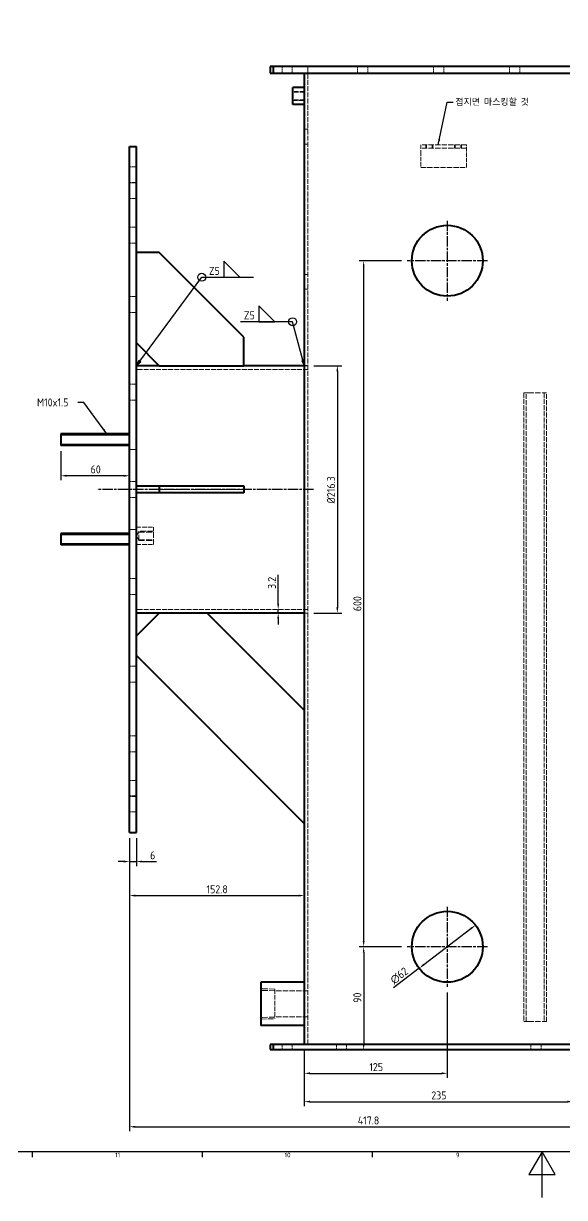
# Model space of a CAD drawing. Header units: millimetres. Extents: x 0 to 2378, y 0 to 1682.
# Drawn here: x 736 to 1209, y 0 to 1027 of the extents above; entities that cross this region are included whole.
import ezdxf

# ---------------------------------------------------------------- set-up
doc = ezdxf.new("R2010")
doc.units = ezdxf.units.MM
doc.header["$LTSCALE"] = 2
doc.linetypes.add('CHAIN', pattern=[0.3543, 0.2362, -0.0295, 0.0591, -0.0295])
doc.linetypes.add('DASHED', pattern=[0.2067, 0.1654, -0.0413])
doc.layers.get('0').update_dxf_attribs({"color": 3, "lineweight": 25})
for name, color, linetype, lineweight in [('가려진 것(ISO)', 2, 'DASHED', 18), ('가시적인 것(ISO)', 3, 'Continuous', 40), ('가시적인 좁은 것(ISO)', 3, 'Continuous', 35), ('경계(ISO)', 7, 'Continuous', 25), ('기호(ISO)', 5, 'Continuous', 25), ('중심 표식(ISO)', 1, 'Continuous', 25), ('중심선(ISO)', 1, 'Continuous', 25), ('치수(ISO)', 2, 'Continuous', 25)]:
    doc.layers.add(name, color=color, linetype=linetype, lineweight=lineweight)
doc.styles.add('문자 텍스트_PSTEK_POSCO', font='isocp.shx')
doc.styles.add('치수 텍스트_PSTEK_POSCO', font='isocp.shx')
doc.dimstyles.new('치수_PSTEK_POSCO', dxfattribs={"dimscale": 2, "dimtxt": 3.5, "dimasz": 2.5, "dimexe": 2, "dimexo": 2.5, "dimgap": 1, "dimtad": 1, "dimrnd": 1e-08, "dimdsep": 46, "dimtxsty": '치수 텍스트_PSTEK_POSCO', "dimcen": 0.09, "dimdle": 10, "dimclrd": 7, "dimclre": 7, "dimclrt": 2, "dimadec": 1, "dimazin": 2, "dimtfac": 1, "dimtmove": 0, "dimatfit": 3, "dimfxl": 0, "dimtolj": 1, "dimlwd": -1, "dimlwe": -1, "dimarcsym": 0})
doc.dimstyles.new('치수_PSTEK_POSCO$7', dxfattribs={"dimscale": 2, "dimtxt": 3.5, "dimasz": 2.5, "dimexe": 2, "dimexo": 2.5, "dimgap": 1, "dimtad": 1, "dimrnd": 1e-08, "dimdsep": 46, "dimtxsty": '치수 텍스트_PSTEK_POSCO', "dimcen": 0.09, "dimdle": 10, "dimclrd": 7, "dimclre": 7, "dimclrt": 2, "dimadec": 1, "dimazin": 2, "dimtfac": 1, "dimtmove": 0, "dimatfit": 3, "dimfxl": 0, "dimtolj": 1, "dimlwd": -1, "dimlwe": -1, "dimarcsym": 0})

# ---------------------------------------------------------------- blocks, each defined once
blk = doc.blocks.new('경계 Default Border')
at = {"layer": '경계(ISO)'}
for p, q in [((371.56, 20), (371.56, 17.6)), ((445.88, 20), (445.88, 17.6)), ((520.19, 20), (520.19, 17.6))]:
    blk.add_line(p, q, dxfattribs=at)
at = {"layer": '경계(ISO)', "flags": 128}
for points in [[(20, 20), (20, 821), (1169, 821), (1169, 20), (20, 20)], [(594.5, 0), (594.5, 20), (588.73, 10), (600.27, 10), (594.5, 20)]]:
    blk.add_lwpolyline(points, dxfattribs=at)
at = {"layer": '경계(ISO)', "color": 2, "char_height": 2, "attachment_point": 7, "style": '문자 텍스트_PSTEK_POSCO'}
for s, insert in [('11', (407.82, 17.6)), ('10', (481.91, 17.58)), ('9', (556.77, 17.58))]:
    blk.add_mtext(s, dxfattribs=dict(at, insert=insert))
blk = doc.blocks.new('*D48')
at = {"layer": 'Defpoints', "color": 0, "transparency": 16777216}
for p in [(1130.7, 238.2), (1081.5, 200.5)]:
    blk.add_point(p, dxfattribs=at)
at = {"layer": '치수(ISO)', "color": 7, "transparency": 16777216}
for p, q in [((1126.8, 235.1), (1085.5, 203.5)), ((1081.5, 200.5), (1059.2, 183.4))]:
    blk.add_line(p, q, dxfattribs=at)
for points in [[(1126.2, 235.8), (1127.3, 234.5), (1130.7, 238.2)], [(1085, 204.2), (1086, 202.9), (1081.5, 200.5)]]:
    blk.add_solid(points, dxfattribs=at)
at = {"layer": '치수(ISO)', "color": 2, "transparency": 16777216, "insert": (1057.5, 189), "char_height": 7, "attachment_point": 4, "rotation": 37.459, "style": '치수 텍스트_PSTEK_POSCO'}
blk.add_mtext('\\A1;∅62', dxfattribs=at)
blk = doc.blocks.new('*D77')
at = {"layer": 'Defpoints', "color": 0, "transparency": 16777216}
for p in [(1033, 819.3), (1071.1, 819.3), (1071.1, 219.3)]:
    blk.add_point(p, dxfattribs=at)
at = {"layer": '치수(ISO)', "color": 7, "transparency": 16777216}
for p, q in [((1066.1, 819.3), (1029, 819.3)), ((1033, 224.3), (1033, 814.3)), ((1066.1, 219.3), (1029, 219.3))]:
    blk.add_line(p, q, dxfattribs=at)
for points in [[(1032.2, 814.3), (1033.8, 814.3), (1033, 819.3)], [(1032.2, 224.3), (1033.8, 224.3), (1033, 219.3)]]:
    blk.add_solid(points, dxfattribs=at)
at = {"layer": '치수(ISO)', "color": 2, "transparency": 16777216, "insert": (1027.5, 512.8), "char_height": 7, "attachment_point": 4, "rotation": 90, "style": '치수 텍스트_PSTEK_POSCO'}
blk.add_mtext('\\A1;600', dxfattribs=at)
blk = doc.blocks.new('*D78')
at = {"layer": 'Defpoints', "color": 0, "transparency": 16777216}
for p in [(1071.1, 219.3), (954.1, 129.3), (1033, 129.3)]:
    blk.add_point(p, dxfattribs=at)
at = {"layer": '치수(ISO)', "color": 7, "transparency": 16777216}
for p, q in [((1066.1, 219.3), (1029, 219.3)), ((1033, 214.3), (1033, 134.3))]:
    blk.add_line(p, q, dxfattribs=at)
for points in [[(1032.2, 214.3), (1033.8, 214.3), (1033, 219.3)], [(1032.2, 134.3), (1033.8, 134.3), (1033, 129.3)]]:
    blk.add_solid(points, dxfattribs=at)
at = {"layer": '치수(ISO)', "color": 2, "transparency": 16777216, "insert": (1027.5, 170.3), "char_height": 7, "attachment_point": 4, "rotation": 90, "style": '치수 텍스트_PSTEK_POSCO'}
blk.add_mtext('\\A1;90', dxfattribs=at)
blk = doc.blocks.new('*D83')
at = {"layer": 'Defpoints', "color": 0, "transparency": 16777216}
for p in [(768.3, 657.8), (828.3, 657.8), (768.3, 631.3)]:
    blk.add_point(p, dxfattribs=at)
at = {"layer": '치수(ISO)', "color": 7, "transparency": 16777216}
for p, q in [((768.3, 652.8), (768.3, 627.3)), ((828.3, 652.8), (828.3, 627.3)), ((823.3, 631.3), (773.3, 631.3))]:
    blk.add_line(p, q, dxfattribs=at)
for points in [[(773.3, 632.1), (773.3, 630.4), (768.3, 631.3)], [(823.3, 632.1), (823.3, 630.4), (828.3, 631.3)]]:
    blk.add_solid(points, dxfattribs=at)
at = {"layer": '치수(ISO)', "color": 2, "transparency": 16777216, "insert": (794.3, 636.8), "char_height": 7, "attachment_point": 4, "style": '치수 텍스트_PSTEK_POSCO'}
blk.add_mtext('\\A1;60', dxfattribs=at)
blk = doc.blocks.new('*D85')
at = {"layer": 'Defpoints', "color": 0, "transparency": 16777216}
for p in [(828.3, 319.3), (981.1, 264.1), (981.1, 264.1)]:
    blk.add_point(p, dxfattribs=at)
at = {"layer": '치수(ISO)', "color": 7, "transparency": 16777216}
for p, q in [((828.3, 314.3), (828.3, 260.1)), ((833.3, 264.1), (976.1, 264.1))]:
    blk.add_line(p, q, dxfattribs=at)
for points in [[(833.3, 264.9), (833.3, 263.2), (828.3, 264.1)], [(976.1, 264.9), (976.1, 263.2), (981.1, 264.1)]]:
    blk.add_solid(points, dxfattribs=at)
at = {"layer": '치수(ISO)', "color": 2, "transparency": 16777216, "insert": (895.6, 269.6), "char_height": 7, "attachment_point": 4, "style": '치수 텍스트_PSTEK_POSCO'}
blk.add_mtext('\\A1;152.8', dxfattribs=at)
blk = doc.blocks.new('*D86')
at = {"layer": 'Defpoints', "color": 0, "transparency": 16777216}
for p in [(828.3, 319.3), (834.3, 319.3), (834.3, 293.8)]:
    blk.add_point(p, dxfattribs=at)
at = {"layer": '치수(ISO)', "color": 7, "transparency": 16777216}
for p, q in [((828.3, 314.3), (828.3, 289.8)), ((834.3, 314.3), (834.3, 289.8)), ((823.3, 293.8), (818.3, 293.8)), ((828.3, 293.8), (834.3, 293.8)), ((839.3, 293.8), (851.9, 293.8))]:
    blk.add_line(p, q, dxfattribs=at)
for points in [[(823.3, 294.7), (823.3, 293), (828.3, 293.8)], [(839.3, 294.7), (839.3, 293), (834.3, 293.8)]]:
    blk.add_solid(points, dxfattribs=at)
at = {"layer": '치수(ISO)', "color": 2, "transparency": 16777216, "insert": (846.3, 299.3), "char_height": 7, "attachment_point": 4, "style": '치수 텍스트_PSTEK_POSCO'}
blk.add_mtext('\\A1;6', dxfattribs=at)
blk = doc.blocks.new('*D100')
at = {"layer": 'Defpoints', "color": 0, "transparency": 16777216}
for p in [(984.3, 727.5), (984.3, 511.2), (1010, 511.2)]:
    blk.add_point(p, dxfattribs=at)
at = {"layer": '치수(ISO)', "color": 7, "transparency": 16777216}
for p, q in [((989.3, 727.5), (1014, 727.5)), ((1010, 722.5), (1010, 516.2)), ((989.3, 511.2), (1014, 511.2))]:
    blk.add_line(p, q, dxfattribs=at)
for points in [[(1009.1, 722.5), (1010.8, 722.5), (1010, 727.5)], [(1009.1, 516.2), (1010.8, 516.2), (1010, 511.2)]]:
    blk.add_solid(points, dxfattribs=at)
at = {"layer": '치수(ISO)', "color": 2, "transparency": 16777216, "insert": (1004.5, 607.1), "char_height": 7, "attachment_point": 4, "rotation": 90, "style": '치수 텍스트_PSTEK_POSCO'}
blk.add_mtext('\\A1;Ø216.3', dxfattribs=at)
blk = doc.blocks.new('*D101')
at = {"layer": 'Defpoints', "color": 0, "transparency": 16777216}
for p in [(958.3, 514.4), (958.3, 514.4), (958.3, 511.2)]:
    blk.add_point(p, dxfattribs=at)
at = {"layer": '치수(ISO)', "color": 7, "transparency": 16777216}
for p, q in [((958.3, 519.4), (958.3, 544.5)), ((958.3, 511.2), (958.3, 514.4)), ((958.3, 506.2), (958.3, 501.2))]:
    blk.add_line(p, q, dxfattribs=at)
for points in [[(957.4, 519.4), (959.1, 519.4), (958.3, 514.4)], [(957.4, 506.2), (959.1, 506.2), (958.3, 511.2)]]:
    blk.add_solid(points, dxfattribs=at)
at = {"layer": '치수(ISO)', "color": 2, "transparency": 16777216, "insert": (952.8, 532.3), "char_height": 7, "attachment_point": 4, "rotation": 90, "style": '치수 텍스트_PSTEK_POSCO'}
blk.add_mtext('\\A1;3.2', dxfattribs=at)
blk = doc.blocks.new('*D118')
at = {"layer": 'Defpoints', "color": 0, "transparency": 16777216}
for p in [(1106.1, 184.3), (981.1, 133.8), (1106.1, 108.6)]:
    blk.add_point(p, dxfattribs=at)
at = {"layer": '치수(ISO)', "color": 7, "transparency": 16777216}
for p, q in [((1106.1, 179.3), (1106.1, 104.6)), ((981.1, 128.8), (981.1, 104.6)), ((986.1, 108.6), (1101.1, 108.6))]:
    blk.add_line(p, q, dxfattribs=at)
for points in [[(986.1, 109.5), (986.1, 107.8), (981.1, 108.6)], [(1101.1, 109.5), (1101.1, 107.8), (1106.1, 108.6)]]:
    blk.add_solid(points, dxfattribs=at)
at = {"layer": '치수(ISO)', "color": 2, "transparency": 16777216, "insert": (1037.9, 114.1), "char_height": 7, "attachment_point": 4, "style": '치수 텍스트_PSTEK_POSCO'}
blk.add_mtext('\\A1;125', dxfattribs=at)
blk = doc.blocks.new('*D119')
at = {"layer": 'Defpoints', "color": 0, "transparency": 16777216}
for p in [(981.1, 133.8), (1216.1, 133.8), (1216.1, 83.8)]:
    blk.add_point(p, dxfattribs=at)
at = {"layer": '치수(ISO)', "color": 7, "transparency": 16777216}
for p, q in [((981.1, 128.8), (981.1, 79.8)), ((1216.1, 128.8), (1216.1, 79.8)), ((986.1, 83.8), (1211.1, 83.8))]:
    blk.add_line(p, q, dxfattribs=at)
for points in [[(986.1, 84.7), (986.1, 83), (981.1, 83.8)], [(1211.1, 84.7), (1211.1, 83), (1216.1, 83.8)]]:
    blk.add_solid(points, dxfattribs=at)
at = {"layer": '치수(ISO)', "color": 2, "transparency": 16777216, "insert": (1092.1, 89.3), "char_height": 7, "attachment_point": 4, "style": '치수 텍스트_PSTEK_POSCO'}
blk.add_mtext('\\A1;235', dxfattribs=at)
blk = doc.blocks.new('용접 기호 식별자5')
at = {"layer": '기호(ISO)'}
for p, q in [((477.67, 382.98), (470.67, 389.98)), ((470.67, 389.98), (470.67, 382.98)), ((470.67, 382.98), (477.67, 382.98))]:
    blk.add_line(p, q, dxfattribs=at)
at = {"layer": '기호(ISO)', "color": 7}
for p, q in [((485.42, 382.98), (462.73, 382.98)), ((489.91, 366.21), (485.42, 382.98)), ((490.39, 366.34), (489.43, 366.08)), ((489.43, 366.08), (490.56, 363.79)), ((489.91, 366.21), (490.56, 363.79)), ((490.56, 363.79), (490.39, 366.34))]:
    blk.add_line(p, q, dxfattribs=at)
at = {"layer": '기호(ISO)', "color": 7, "flags": 128}
blk.add_lwpolyline([(489.43, 366.08), (490.56, 363.79), (490.39, 366.34), (489.43, 366.08)], dxfattribs=at)
at = {"layer": '기호(ISO)'}
blk.add_circle((485.42, 382.98), 1.75, dxfattribs=at)
at = {"layer": '기호(ISO)', "color": 7}
blk.add_solid([(489.43, 366.08), (490.56, 363.79), (490.39, 366.34), (489.43, 366.08)], dxfattribs=at)
at = {"layer": '기호(ISO)', "color": 7, "insert": (464.13, 384.03), "char_height": 3.5, "attachment_point": 7, "style": '치수 텍스트_PSTEK_POSCO'}
blk.add_mtext('Z5', dxfattribs=at)
blk = doc.blocks.new('용접 기호 식별자6')
at = {"layer": '기호(ISO)'}
for p, q in [((462.39, 402.42), (455.39, 409.42)), ((455.39, 409.42), (455.39, 402.42)), ((455.39, 402.42), (462.39, 402.42))]:
    blk.add_line(p, q, dxfattribs=at)
at = {"layer": '기호(ISO)', "color": 7}
for p, q in [((418.64, 365.75), (445.7, 402.42)), ((445.7, 402.42), (468.39, 402.42)), ((418.24, 366.05), (417.16, 363.74)), ((418.64, 365.75), (417.16, 363.74)), ((417.16, 363.74), (419.05, 365.46)), ((419.05, 365.46), (418.24, 366.05))]:
    blk.add_line(p, q, dxfattribs=at)
at = {"layer": '기호(ISO)', "color": 7, "flags": 128}
blk.add_lwpolyline([(418.24, 366.05), (417.16, 363.74), (419.05, 365.46), (418.24, 366.05)], dxfattribs=at)
at = {"layer": '기호(ISO)'}
blk.add_circle((445.7, 402.42), 1.75, dxfattribs=at)
at = {"layer": '기호(ISO)', "color": 7}
blk.add_solid([(418.24, 366.05), (417.16, 363.74), (419.05, 365.46), (418.24, 366.05)], dxfattribs=at)
at = {"layer": '기호(ISO)', "color": 7, "insert": (448.85, 403.47), "char_height": 3.5, "attachment_point": 7, "style": '치수 텍스트_PSTEK_POSCO'}
blk.add_mtext('Z5', dxfattribs=at)
blk = doc.blocks.new('*D123')
at = {"layer": 'Defpoints', "color": 0, "transparency": 16777216}
for p in [(828.3, 319.3), (1246.1, 129.3), (1246.1, 61.9)]:
    blk.add_point(p, dxfattribs=at)
at = {"layer": '치수(ISO)', "color": 7, "transparency": 16777216}
for p, q in [((828.3, 314.3), (828.3, 57.9)), ((1246.1, 124.3), (1246.1, 57.9)), ((833.3, 61.9), (1241.1, 61.9))]:
    blk.add_line(p, q, dxfattribs=at)
for points in [[(833.3, 62.7), (833.3, 61), (828.3, 61.9)], [(1241.1, 62.7), (1241.1, 61), (1246.1, 61.9)]]:
    blk.add_solid(points, dxfattribs=at)
at = {"layer": '치수(ISO)', "color": 2, "transparency": 16777216, "insert": (1027.8, 67.4), "char_height": 7, "attachment_point": 4, "style": '치수 텍스트_PSTEK_POSCO'}
blk.add_mtext('\\A1;417.8', dxfattribs=at)

msp = doc.modelspace()

# ---------------------------------------------------------------- linework, layer by layer
at = {"layer": '가려진 것(ISO)', "ltscale": 5.71399}
for p, q in [((961.6176, 983.3354), (961.6176, 989.3354)), ((970.6176, 983.3354), (970.6176, 989.3354)), ((1027.6176, 983.3354), (1027.6176, 989.3354)), ((1036.6176, 983.3354), (1036.6176, 989.3354)), ((1094.1176, 983.3354), (1094.1176, 989.3354)), ((1103.1176, 983.3354), (1103.1176, 989.3354)), ((1160.6176, 983.3354), (1160.6176, 989.3354)), ((1169.6176, 983.3354), (1169.6176, 989.3354)), ((834.3176, 901.3354), (828.3176, 901.3354)), ((834.3176, 887.8759), (828.3176, 887.8759)), ((834.3176, 887.3354), (828.3176, 887.3354)), ((834.3176, 873.8759), (828.3176, 873.8759)), ((834.3176, 848.815), (828.3176, 848.815)), ((834.3176, 834.815), (828.3176, 834.815)), ((834.3176, 787.9763), (828.3176, 787.9763)), ((834.3176, 773.9763), (828.3176, 773.9763)), ((834.3176, 711.315), (828.3176, 711.315)), ((834.3176, 697.315), (828.3176, 697.315)), ((828.3176, 654.3354), (834.3176, 654.3354)), ((834.3176, 626.3354), (828.3176, 626.3354)), ((834.3176, 612.3354), (828.3176, 612.3354)), ((828.3176, 584.3354), (834.3176, 584.3354)), ((834.3176, 541.3557), (828.3176, 541.3557)), ((834.3176, 527.3557), (828.3176, 527.3557)), ((834.3176, 464.6944), (828.3176, 464.6944)), ((834.3176, 450.6944), (828.3176, 450.6944)), ((834.3176, 403.8557), (828.3176, 403.8557)), ((834.3176, 389.8557), (828.3176, 389.8557)), ((834.3176, 364.7948), (828.3176, 364.7948)), ((834.3176, 351.3354), (828.3176, 351.3354)), ((834.3176, 350.7948), (828.3176, 350.7948)), ((834.3176, 337.3354), (828.3176, 337.3354))]:
    msp.add_line(p, q, dxfattribs=at)
at = {"layer": '가려진 것(ISO)', "ltscale": 13.097622}
msp.add_line((984.3176, 133.8354), (984.3176, 989.3354), dxfattribs=at)
at = {"layer": '가려진 것(ISO)', "ltscale": 12.094824}
for p, q in [((981.1176, 967.3354), (971.1176, 967.3354)), ((981.1176, 966.6589), (971.1176, 966.6589)), ((981.1176, 960.0119), (971.1176, 960.0119)), ((971.1176, 959.3354), (981.1176, 959.3354)), ((834.3176, 586.1878), (849.3176, 586.1878)), ((834.3176, 571.1878), (849.3176, 571.1878))]:
    msp.add_line(p, q, dxfattribs=at)
at = {"layer": '가려진 것(ISO)', "ltscale": 3.047415}
for p, q in [((984.3176, 934.3354), (981.1176, 934.3354)), ((984.3176, 921.3354), (981.1176, 921.3354)), ((984.3176, 807.3354), (981.1176, 807.3354)), ((984.3176, 794.3354), (981.1176, 794.3354)), ((981.1176, 727.5854), (984.3176, 727.5854)), ((984.3176, 727.4854), (981.1176, 727.4854)), ((984.3176, 511.1854), (981.1176, 511.1854)), ((981.1176, 511.0854), (984.3176, 511.0854))]:
    msp.add_line(p, q, dxfattribs=at)
at = {"layer": '가려진 것(ISO)', "ltscale": 13.822656}
for p, q in [((1122.9176, 920.8354), (1082.9176, 920.8354)), ((1122.9176, 917.8354), (1082.9176, 917.8354)), ((1082.9176, 900.8354), (1122.9176, 900.8354))]:
    msp.add_line(p, q, dxfattribs=at)
at = {"layer": '가려진 것(ISO)', "ltscale": 11.399102}
for p, q in [((1082.9176, 920.8354), (1082.9176, 914.8354)), ((1122.9176, 914.8354), (1122.9176, 920.8354))]:
    msp.add_line(p, q, dxfattribs=at)
at = {"layer": '가려진 것(ISO)', "ltscale": 11.288502}
for p, q in [((1082.9176, 914.8354), (1082.9176, 900.8354)), ((1122.9176, 900.8354), (1122.9176, 914.8354))]:
    msp.add_line(p, q, dxfattribs=at)
at = {"layer": '가려진 것(ISO)', "ltscale": 2.856945}
for p, q in [((1087.4176, 920.8354), (1087.4176, 917.8354)), ((1087.9176, 920.8354), (1087.9176, 917.8354)), ((1087.9591, 917.8354), (1087.9591, 920.8354)), ((1092.8761, 917.8354), (1092.8761, 920.8354)), ((1093.4176, 917.8354), (1093.4176, 920.8354)), ((1112.4176, 920.8354), (1112.4176, 917.8354)), ((1112.9591, 917.8354), (1112.9591, 920.8354)), ((1117.8761, 917.8354), (1117.8761, 920.8354)), ((1117.9176, 917.8354), (1117.9176, 920.8354)), ((1118.4176, 917.8354), (1118.4176, 920.8354))]:
    msp.add_line(p, q, dxfattribs=at)
at = {"layer": '가려진 것(ISO)', "ltscale": 12.958739}
for p, q in [((984.3176, 724.2854), (834.3176, 724.2854)), ((984.3176, 514.3854), (834.3176, 514.3854))]:
    msp.add_line(p, q, dxfattribs=at)
at = {"layer": '가려진 것(ISO)', "ltscale": 13.043437}
for p, q in [((1172.9176, 703.8354), (1172.9176, 153.8354)), ((1174.9176, 153.8354), (1174.9176, 703.8354)), ((1190.9176, 703.8354), (1190.9176, 153.8354)), ((1192.9176, 153.8354), (1192.9176, 703.8354))]:
    msp.add_line(p, q, dxfattribs=at)
at = {"layer": '가려진 것(ISO)', "ltscale": 1.904597}
for p, q in [((1174.9176, 703.8354), (1172.9176, 703.8354)), ((1192.9176, 703.8354), (1190.9176, 703.8354)), ((1172.9176, 153.8354), (1174.9176, 153.8354)), ((1190.9176, 153.8354), (1192.9176, 153.8354))]:
    msp.add_line(p, q, dxfattribs=at)
at = {"layer": '가려진 것(ISO)', "ltscale": 2.991791}
for p, q in [((1174.9176, 703.8354), (1176.9176, 703.8354)), ((1188.9176, 703.8354), (1190.9176, 703.8354)), ((1174.9176, 153.8354), (1176.9176, 153.8354)), ((1188.9176, 153.8354), (1190.9176, 153.8354))]:
    msp.add_line(p, q, dxfattribs=at)
at = {"layer": '가려진 것(ISO)', "ltscale": 14.513788}
for p, q in [((1176.9176, 703.8354), (1188.9176, 703.8354)), ((1176.9176, 153.8354), (1188.9176, 153.8354))]:
    msp.add_line(p, q, dxfattribs=at)
at = {"layer": '가려진 것(ISO)', "ltscale": 12.785084}
msp.add_line((928.3126, 619.3354), (854.3176, 619.3354), dxfattribs=at)
at = {"layer": '가려진 것(ISO)', "ltscale": 14.248878}
msp.add_line((849.3176, 571.1878), (849.3176, 586.1878), dxfattribs=at)
at = {"layer": '가려진 것(ISO)', "ltscale": 3.692446}
for q in [(836.3176, 582.0113), (836.3176, 575.3643)]:
    msp.add_line((834.3206, 578.6878), q, dxfattribs=at)
at = {"layer": '가려진 것(ISO)', "ltscale": 15.72327}
for p, q in [((849.3176, 582.6878), (836.3176, 582.6878)), ((836.3176, 582.0113), (849.3176, 582.0113)), ((836.3176, 575.3643), (849.3176, 575.3643)), ((836.3176, 574.6878), (849.3176, 574.6878))]:
    msp.add_line(p, q, dxfattribs=at)
at = {"layer": '가려진 것(ISO)', "ltscale": 15.198803}
msp.add_line((836.3176, 574.6878), (836.3176, 582.6878), dxfattribs=at)
at = {"layer": '가려진 것(ISO)', "ltscale": 14.811291}
for p, q in [((955.3576, 182.238), (943.1176, 182.6205)), ((955.3576, 180.7859), (943.1176, 181.1684)), ((955.3576, 157.8849), (943.1176, 157.5024)), ((943.1176, 156.0502), (955.3576, 156.4327))]:
    msp.add_line(p, q, dxfattribs=at)
at = {"layer": '가려진 것(ISO)', "ltscale": 12.256541}
msp.add_line((955.3576, 182.238), (955.3576, 156.4327), dxfattribs=at)
at = {"layer": '가려진 것(ISO)', "ltscale": 14.010643}
for p, q in [((984.3176, 180.6509), (955.3576, 180.6509)), ((984.3176, 158.0199), (955.3576, 158.0199))]:
    msp.add_line(p, q, dxfattribs=at)
at = {"layer": '가려진 것(ISO)', "ltscale": 4.285467}
for p, q in [((961.6176, 129.3354), (961.6176, 133.8354)), ((970.6176, 129.3354), (970.6176, 133.8354)), ((1009.1176, 129.3354), (1009.1176, 133.8354)), ((1018.1176, 129.3354), (1018.1176, 133.8354)), ((1179.1176, 129.3354), (1179.1176, 133.8354)), ((1188.1176, 129.3354), (1188.1176, 133.8354))]:
    msp.add_line(p, q, dxfattribs=at)
at = {"layer": '가시적인 것(ISO)'}
for p, q in [((951.1176, 989.3354), (951.1176, 983.3354)), ((954.1176, 989.3354), (951.1176, 989.3354)), ((954.1176, 983.3354), (954.1176, 989.3354)), ((1243.1176, 989.3354), (954.1176, 989.3354)), ((951.1176, 983.3354), (954.1176, 983.3354)), ((954.1176, 983.3354), (1243.1176, 983.3354)), ((981.1176, 983.3354), (981.1176, 133.8354)), ((971.1176, 955.8354), (971.1176, 970.8354)), ((981.1176, 970.8354), (971.1176, 970.8354)), ((981.1176, 955.8354), (971.1176, 955.8354)), ((828.3176, 319.3354), (828.3176, 919.3354)), ((828.3176, 919.3354), (834.3176, 919.3354)), ((834.3176, 319.3354), (834.3176, 919.3354)), ((854.3176, 826.4803), (834.3176, 826.4803)), ((928.3126, 752.4854), (854.3176, 826.4803)), ((928.3126, 727.4854), (928.3126, 752.4854)), ((834.3176, 747.4854), (854.3176, 727.4854)), ((854.3176, 727.4854), (834.3176, 727.4854)), ((854.3176, 727.4854), (928.3126, 727.4854)), ((981.1176, 727.4854), (928.3126, 727.4854)), ((768.3176, 667.8224), (768.3176, 657.8224)), ((828.3176, 667.8224), (768.3176, 667.8224)), ((828.3176, 657.8224), (768.3176, 657.8224)), ((834.3176, 622.3354), (854.3176, 622.3354)), ((854.3176, 616.3354), (834.3176, 616.3354)), ((854.3176, 622.3354), (928.3126, 622.3354)), ((854.3176, 622.3354), (854.3176, 616.3354)), ((928.3126, 616.3354), (854.3176, 616.3354)), ((928.3126, 622.3354), (928.3126, 616.3354)), ((768.3176, 580.8483), (768.3176, 570.8483)), ((828.3176, 580.8483), (768.3176, 580.8483)), ((828.3176, 570.8483), (768.3176, 570.8483)), ((854.3176, 511.1854), (834.3176, 491.1854)), ((854.3176, 511.1854), (834.3176, 511.1854)), ((896.1176, 511.1854), (854.3176, 511.1854)), ((981.1176, 426.1854), (896.1176, 511.1854)), ((981.1176, 511.1854), (896.1176, 511.1854)), ((834.3176, 473.9904), (981.1176, 327.1904)), ((828.3176, 319.3354), (834.3176, 319.3354)), ((943.1176, 188.3354), (943.1176, 150.3354)), ((981.1176, 188.3354), (943.1176, 188.3354)), ((981.1176, 150.3354), (943.1176, 150.3354)), ((954.1176, 133.8354), (951.1176, 133.8354)), ((951.1176, 133.8354), (951.1176, 129.3354)), ((954.1176, 129.3354), (954.1176, 133.8354)), ((1243.1176, 133.8354), (954.1176, 133.8354)), ((951.1176, 129.3354), (954.1176, 129.3354)), ((954.1176, 129.3354), (1243.1176, 129.3354))]:
    msp.add_line(p, q, dxfattribs=at)
for centre in [(1106.1176, 819.3354), (1106.1176, 219.3354)]:
    msp.add_circle(centre, 31, dxfattribs=at)
at = {"layer": '가시적인 좁은 것(ISO)'}
for p, q in [((828.3176, 666.9254), (768.3176, 666.9254)), ((768.3176, 658.7194), (828.3176, 658.7194)), ((828.3176, 579.9513), (768.3176, 579.9513)), ((768.3176, 571.7453), (828.3176, 571.7453))]:
    msp.add_line(p, q, dxfattribs=at)
at = {"layer": '중심 표식(ISO)', "linetype": 'CHAIN', "ltscale": 19.051651}
for p, q in [((1106.1176, 854.3354), (1106.1176, 784.3354)), ((1141.1176, 819.3354), (1071.1176, 819.3354)), ((1106.1176, 254.3354), (1106.1176, 184.3354)), ((1141.1176, 219.3354), (1071.1176, 219.3354))]:
    msp.add_line(p, q, dxfattribs=at)
at = {"layer": '중심선(ISO)', "linetype": 'CHAIN', "ltscale": 19.051651}
msp.add_line((989.1362, 619.3354), (800.0647, 619.3354), dxfattribs=at)

# ---------------------------------------------------------------- block references
at = {"xscale": 2, "yscale": 2, "zscale": 2}
msp.add_blockref('경계 Default Border', (0, 0), dxfattribs=at)
at = {"layer": '기호(ISO)', "xscale": 2, "yscale": 2, "zscale": 2}
for name in ['용접 기호 식별자6', '용접 기호 식별자5']:
    msp.add_blockref(name, (0, 0), dxfattribs=at)

# ---------------------------------------------------------------- texts
at = {"layer": '기호(ISO)', "color": 2, "attachment_point": 4, "style": '치수 텍스트_PSTEK_POSCO'}
for s, insert, char_height, width in [('{\\fSystem|b0|i0;\\H5.6000;접지면\\fISOCP|b0|i0;\\H5.6000; \\fSystem|b0|i0;\\H5.6000;마스킹할\\fISOCP|b0|i0;\\H5.6000; \\fSystem|b0|i0;\\H5.6000;것}', (1113.1332, 958.0983), 5.6, 64.48017), ('{M10x1.5}', (747.4734, 695.405), 7, 33.782634)]:
    msp.add_mtext(s, dxfattribs=dict(at, insert=insert, char_height=char_height, width=width))

# ---------------------------------------------------------------- dimensions: what is measured, and where the dimension line sits
at = {"layer": '치수(ISO)', "color": 7}
for base, p1, p2, angle, override, picture, middle in [((1032.9864, 819.3354), (1071.1176, 219.3354), (1071.1176, 819.3354), 90, {"dimdec": 2, "dimtp": 0, "dimtm": 0, "dimtdec": 2, "dimtofl": 0, "dimatfit": 1}, '*D77', (1032.9864, 519.3354)), ((768.3176, 631.267), (828.3176, 657.8224), (768.3176, 657.8224), 180, {"dimdec": 2, "dimtp": 0, "dimtm": 0, "dimtdec": 2, "dimtofl": 0, "dimatfit": 1}, '*D83', (798.3176, 631.267)), ((958.2535, 514.3854), (958.2535, 511.1854), (958.2535, 514.3854), 90, {"dimdec": 2, "dimse1": 1, "dimse2": 1, "dimtp": 0, "dimtm": 0, "dimtdec": 2, "dimtofl": 1, "dimatfit": 1}, '*D101', (958.2535, 537.3981)), ((834.3176, 293.8245), (828.3176, 319.3354), (834.3176, 319.3354), 180, {"dimdec": 2, "dimtp": 0, "dimtm": 0, "dimtdec": 2, "dimtofl": 1, "dimatfit": 1}, '*D86', (848.1007, 293.8245)), ((981.1176, 264.0799), (828.3176, 319.3354), (981.1176, 264.0799), 180, {"dimdec": 2, "dimse2": 1, "dimtp": 0, "dimtm": 0, "dimtdec": 2, "dimtofl": 0, "dimatfit": 1}, '*D85', (904.7176, 264.0799)), ((1246.1176, 61.8729), (828.3176, 319.3354), (1246.1176, 129.3354), 180, {"dimdec": 2, "dimtp": 0, "dimtm": 0, "dimtdec": 2, "dimtofl": 0, "dimatfit": 1}, '*D123', (1037.2176, 61.8729)), ((1032.9864, 129.3354), (1071.1176, 219.3354), (954.1176, 129.3354), 90, {"dimdec": 2, "dimse2": 1, "dimtp": 0, "dimtm": 0, "dimtdec": 2, "dimtofl": 0, "dimatfit": 1}, '*D78', (1032.9864, 174.3354)), ((1106.1176, 108.632), (981.1176, 133.8354), (1106.1176, 184.3354), 180, {"dimdec": 2, "dimtp": 0, "dimtm": 0, "dimtdec": 2, "dimtofl": 0, "dimatfit": 1}, '*D118', (1043.6176, 108.632)), ((1216.1176, 83.8433), (981.1176, 133.8354), (1216.1176, 133.8354), 180, {"dimdec": 2, "dimtp": 0, "dimtm": 0, "dimtdec": 2, "dimtofl": 0, "dimatfit": 1}, '*D119', (1098.6176, 83.8433))]:
    dim = msp.add_linear_dim(base=base, p1=p1, p2=p2, angle=angle, dimstyle='치수_PSTEK_POSCO', override=override, dxfattribs=at)
    dim.commit()
    dim.dimension.update_dxf_attribs({"geometry": picture, "text_midpoint": middle, "dimtype": 160})
dim = msp.add_linear_dim(base=(1009.9758, 511.1854), p1=(984.3176, 727.4854), p2=(984.3176, 511.1854), angle=90, text='Ø<>', dimstyle='치수_PSTEK_POSCO', override={"dimdec": 2, "dimtp": 0, "dimtm": 0, "dimtdec": 2, "dimtofl": 0, "dimatfit": 1}, dxfattribs=at)
dim.commit()
dim.dimension.update_dxf_attribs({"geometry": '*D100', "text_midpoint": (1009.9758, 619.3354), "dimtype": 160})
dim = msp.add_diameter_dim_2p(p1=(1130.7251, 238.1894), p2=(1081.5101, 200.4814), dimstyle='치수_PSTEK_POSCO', override={"dimdec": 2, "dimlfac": 1, "dimtp": 0, "dimtm": 0, "dimtdec": 2, "dimatfit": 2}, dxfattribs=at)
dim.commit()
dim.dimension.update_dxf_attribs({"geometry": '*D48', "text_midpoint": (1066.5245, 188.9995), "dimtype": 163})

# ---------------------------------------------------------------- leaders
at = {"layer": '기호(ISO)', "color": 7, "annotation_type": 0, "has_hookline": 1}
for points, hookline_direction, text_width in [([(1098.1486, 920.8354), (1106.1332, 958.0983), (1111.1332, 958.0983)], 0, 64.186), ([(808.5891, 667.8224), (788.256, 695.405), (783.256, 695.405)], 1, 28.2899)]:
    msp.add_leader(points, dimstyle='치수_PSTEK_POSCO$7', override={"dimtad": 0}, dxfattribs=dict(at, hookline_direction=hookline_direction, text_width=text_width))

doc.saveas('drawing.dxf')
